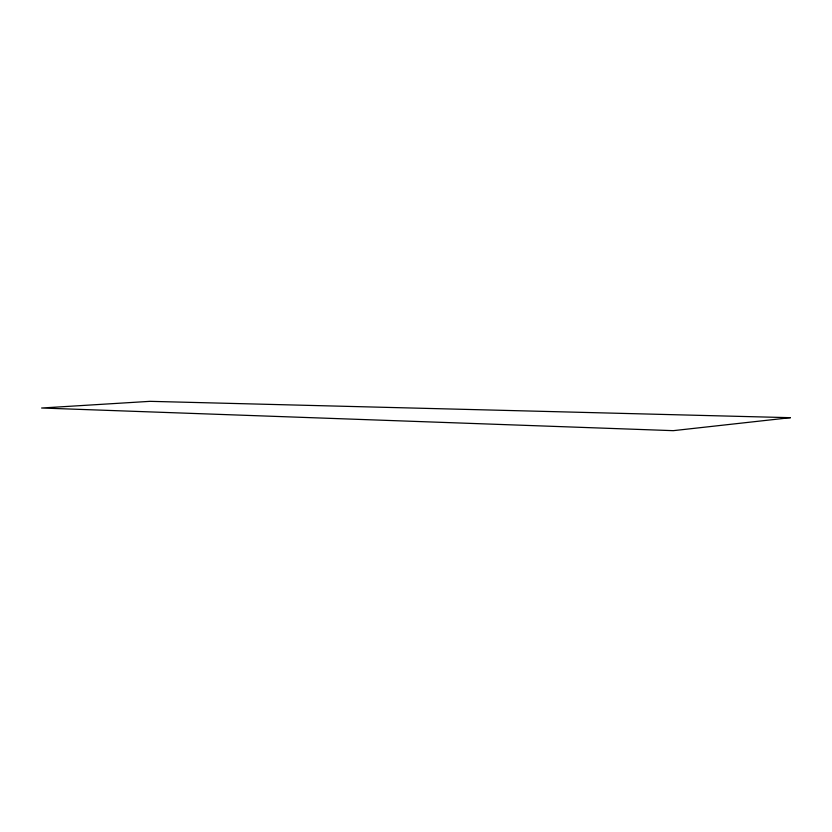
<?xml version="1.0" encoding="UTF-8"?>
<svg xmlns="http://www.w3.org/2000/svg" width="832" height="832" viewBox="0 0 832 832"><rect width="100%" height="100%" fill="white"/><g stroke="black" fill="none" stroke-linecap="round" stroke-linejoin="round"><path stroke-width="1.25" d="M790.4 417.685L673.254 430.664L41.6 408.013L150.072 401.336L790.4 417.685"/></g></svg>
